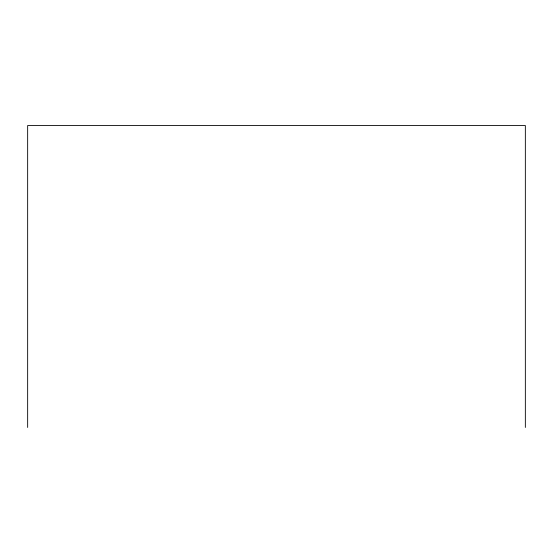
<?xml version="1.0" encoding="UTF-8"?>
<svg xmlns="http://www.w3.org/2000/svg" width="553" height="553" viewBox="0 0 553 553"><rect width="100%" height="100%" fill="white"/><g stroke="black" fill="none" stroke-linecap="round" stroke-linejoin="round"><path stroke-width="0.83" d="M525.35 427.462L525.35 125.538L27.65 125.538L27.65 427.462"/></g></svg>
